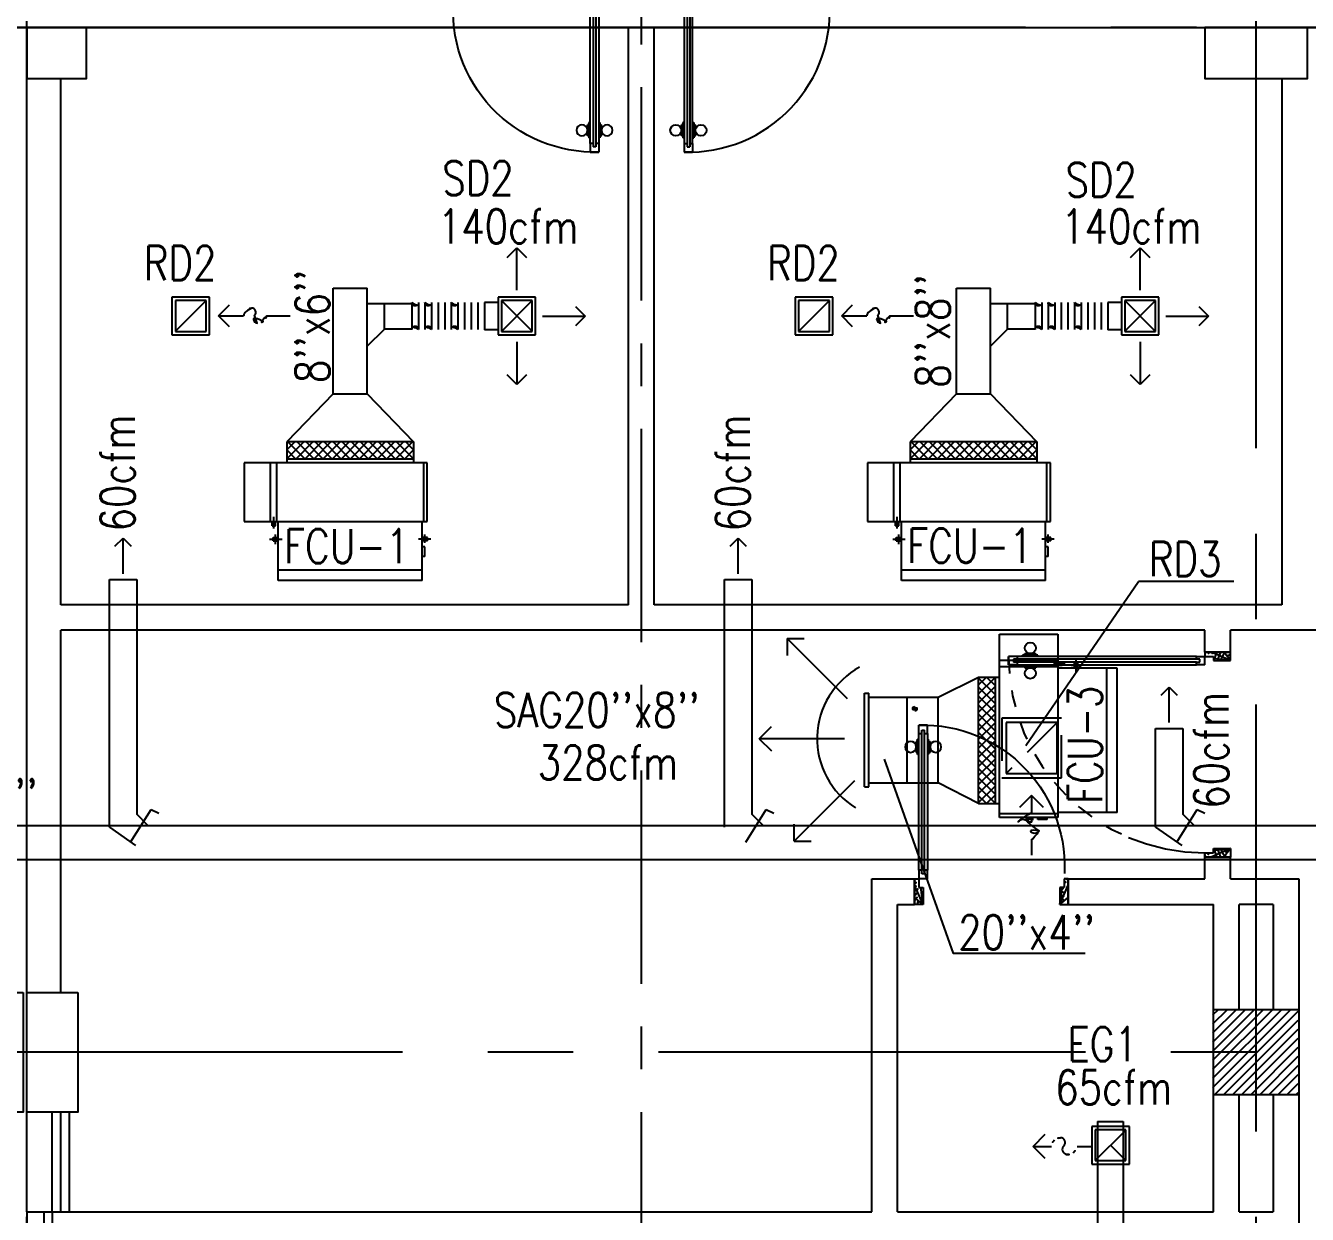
# Model space of a CAD drawing. Extents: x 417866231.7 to 417866328.5, y 43498046.7 to 43498124.2.
# Drawn here: x 417866264.87 to 417866272.38, y 43498074.24 to 43498081.2 of the extents above; entities that cross this region are included whole.
import ezdxf

# ---------------------------------------------------------------- set-up
doc = ezdxf.new("R2010")
doc.units = 0
doc.header["$MEASUREMENT"] = 0
for name, pattern in [('CENTER', [2, 1.25, -0.25, 0.25, -0.25]), ('CENTERX2', [4, 2.5, -0.5, 0.5, -0.5]), ('HIDDEN', [0.375, 0.25, -0.125])]:
    doc.linetypes.add(name, pattern=pattern)
doc.layers.get('0').update_dxf_attribs({"linetype": 'CONTINUOUS'})
for name, color, linetype in [('AXES', 11, 'CENTERX2'), ('AXES1', 11, 'CENTER'), ('COL', 7, 'CONTINUOUS'), ('DOOR', 9, 'CONTINUOUS'), ('DUCT', 6, 'CONTINUOUS'), ('EJ', 9, 'CONTINUOUS'), ('EXDUCT', 10, 'CONTINUOUS'), ('FCU', 6, 'CONTINUOUS'), ('HAT', 11, 'CONTINUOUS'), ('INSUL', 9, 'CONTINUOUS'), ('M-AC-FLEX', 7, 'CONTINUOUS'), ('M-EGU.', 2, 'CONTINUOUS'), ('M-TEXT', 2, 'CONTINUOUS'), ('PSUPPLY', 3, 'HIDDEN'), ('ROOF', 11, 'CONTINUOUS'), ('SCD', 2, 'CONTINUOUS'), ('WALL', 9, 'CONTINUOUS'), ('WIN', 9, 'CONTINUOUS')]:
    doc.layers.add(name, color=color, linetype=linetype)
doc.styles.add('ROMANS', font='ROMANS.shx', dxfattribs={"width": 0.6})

# ---------------------------------------------------------------- blocks, each defined once
blk = doc.blocks.new('DOOR90')
at = {"layer": 'DOOR', "color": 7, "linetype": 'ByBlock'}
for p, q in [((-150, 0), (0, 0)), ((-150, 0), (-150, -25)), ((0, -50), (-113.7, 0)), ((0, -50), (-40.1, 0)), ((0, -50), (0, 0)), ((-1000, -25), (-1050, -25)), ((-1050, -75), (-1050, -25)), ((-1050, -25), (-1050, -75)), ((-1000, -75), (-1050, -75)), ((-1000, -42), (-1020, -42)), ((-1020, -42), (-1020, -58)), ((-1000, -58), (-1020, -58)), ((-1000, -25), (-1000, -42)), ((-1000, -58), (-1000, -75)), ((-877.6, -17.8), (-967.6, -17.8)), ((-967.6, -25), (-967.6, -17.8)), ((-967.6, -75), (-967.6, -82.2)), ((-955, -8.8), (-890.2, -8.8)), ((-955, -17.8), (-955, -8.8)), ((-955, -17.8), (-890.2, -17.8)), ((-890.2, -17.8), (-890.2, -8.8)), ((-877.6, -25), (-877.6, -17.8)), ((-877.6, -75), (-877.6, -82.2)), ((-200, -25), (-150, -25)), ((-200, -42), (-200, -25)), ((-180, -42), (-200, -42)), ((-200, -58), (-180, -58)), ((-200, -75), (-200, -58)), ((-150, -75), (-200, -75)), ((-180, -58), (-180, -42)), ((-150, -25), (-100, -25)), ((-150, -75), (-150, -25)), ((-100, -25), (-100, -50)), ((0, -50), (-100, -36.6)), ((-100, -50), (0, -50)), ((-877.6, -82.2), (-967.6, -82.2)), ((-955, -82.2), (-890.2, -82.2)), ((-955, -82.2), (-955, -91.2)), ((-955, -91.2), (-890.2, -91.2)), ((-890.2, -82.2), (-890.2, -91.2)), ((-150, -875), (-100, -875)), ((-150, -900), (-150, -875)), ((-150, -900), (0, -900)), ((0, -900), (-150, -900)), ((0, -850), (-113.7, -900)), ((-100, -875), (-100, -850)), ((0, -850), (-100, -863.4)), ((-100, -850), (0, -850)), ((0, -850), (-40.1, -900)), ((0, -850), (0, -900))]:
    blk.add_line(p, q, dxfattribs=at)
at = {"layer": 'DOOR', "linetype": 'ByBlock'}
for p, q in [((-200, -25), (-1000, -25)), ((-200, -42), (-1000, -42)), ((-200, -58), (-1000, -58)), ((-1000, -75), (-200, -75))]:
    blk.add_line(p, q, dxfattribs=at)
at = {"layer": 'DOOR', "color": 7, "linetype": 'ByBlock'}
for centre in [(-922.6, 23.5), (-922.6, -123.5)]:
    blk.add_circle(centre, 32.4, dxfattribs=at)
for centre, radius, start, end in [((0, -50), 154.4, 161.10529, 166.28577), ((0, -50), 94.4, 148.01819, 180), ((0, -50), 134.4, 158.15985, 169.28002), ((0, -50), 114.4, 154.08384, 167.37743), ((0, -50), 74.4, 137.77643, 180), ((0, -50), 54.4, 113.20738, 180), ((0, -50), 34.4, 90, 180), ((0, -50), 14.4, 90, 180), ((0, -850), 154.4, 193.71423, 198.89471), ((0, -850), 134.4, 190.71998, 201.84015), ((0, -850), 94.4, 180, 211.98181), ((0, -850), 74.4, 180, 222.22357), ((0, -850), 54.4, 180, 246.79262), ((0, -850), 34.4, 180, 270), ((0, -850), 14.4, 180, 270)]:
    blk.add_arc(centre, radius, start, end, dxfattribs=at)
at = {"layer": 'DOOR', "linetype": 'HIDDEN', "ltscale": 0.5}
blk.add_arc((-222.2, -50), 828.2, 178.27012, 275.00304, dxfattribs=at)
blk = doc.blocks.new('DOOR100')
at = {"layer": 'DOOR', "color": 7, "linetype": 'ByBlock'}
for p, q in [((-75, 1250), (-75, 1300)), ((-75, 1300), (-25, 1300)), ((-25, 1300), (-75, 1300)), ((-25, 1250), (-25, 1300)), ((-91.2, 1205), (-91.2, 1140.2)), ((-82.2, 1205), (-91.2, 1205)), ((-82.2, 1127.6), (-82.2, 1217.6)), ((-75, 1217.6), (-82.2, 1217.6)), ((-82.2, 1205), (-82.2, 1140.2)), ((-58, 1250), (-75, 1250)), ((-58, 1250), (-58, 1270)), ((-42, 1270), (-58, 1270)), ((-42, 1250), (-42, 1270)), ((-25, 1250), (-42, 1250)), ((-25, 1217.6), (-17.8, 1217.6)), ((-17.8, 1127.6), (-17.8, 1217.6)), ((-17.8, 1205), (-17.8, 1140.2)), ((-17.8, 1205), (-8.8, 1205)), ((-8.8, 1205), (-8.8, 1140.2)), ((-82.2, 1140.2), (-91.2, 1140.2)), ((-75, 1127.6), (-82.2, 1127.6)), ((-25, 1127.6), (-17.8, 1127.6)), ((-17.8, 1140.2), (-8.8, 1140.2)), ((-75, 200), (-58, 200)), ((-75, 150), (-75, 200)), ((-58, 200), (-58, 180)), ((-58, 180), (-42, 180)), ((-42, 200), (-25, 200)), ((-42, 180), (-42, 200)), ((-25, 200), (-25, 150)), ((-1200, 0), (-1200, 150)), ((-1200, 150), (-1175, 150)), ((-1200, 150), (-1200, 0)), ((-1150, 0), (-1200, 113.7)), ((-1175, 150), (-1175, 100)), ((-1175, 100), (-1150, 100)), ((-1150, 0), (-1163.4, 100)), ((-1150, 100), (-1150, 0)), ((-75, 150), (-25, 150)), ((-50, 0), (0, 113.7)), ((-50, 100), (-50, 0)), ((-50, 0), (-36.6, 100)), ((-25, 100), (-50, 100)), ((0, 150), (-25, 150)), ((-25, 150), (-25, 100)), ((0, 0), (0, 150)), ((0, 150), (0, 0)), ((-1150, 0), (-1200, 40.1)), ((-1150, 0), (-1200, 0)), ((-50, 0), (0, 40.1)), ((-50, 0), (0, 0))]:
    blk.add_line(p, q, dxfattribs=at)
at = {"layer": 'DOOR', "linetype": 'ByBlock'}
for p, q in [((-75, 1250), (-75, 200)), ((-58, 200), (-58, 1250)), ((-42, 200), (-42, 1250)), ((-25, 200), (-25, 1250))]:
    blk.add_line(p, q, dxfattribs=at)
at = {"layer": 'DOOR', "color": 7, "linetype": 'ByBlock'}
for centre in [(-123.5, 1172.6), (23.5, 1172.6)]:
    blk.add_circle(centre, 32.4, dxfattribs=at)
at = {"layer": 'DOOR', "linetype": 'HIDDEN', "ltscale": 0.5}
blk.add_arc((-25, 150), 1150, 90, 180, dxfattribs=at)
at = {"layer": 'DOOR', "color": 7, "linetype": 'ByBlock'}
for centre, radius, start, end in [((-1150, 0), 154.4, 103.71423, 108.89471), ((-1150, 0), 134.4, 100.71998, 111.84015), ((-1150, 0), 94.4, 90, 121.98181), ((-50, 0), 94.4, 58.01819, 90), ((-50, 0), 134.4, 68.15985, 79.28002), ((-50, 0), 114.4, 64.08384, 77.37743), ((-50, 0), 154.4, 71.10529, 76.28577), ((-1150, 0), 74.4, 90, 132.22357), ((-1150, 0), 54.4, 90, 156.79262), ((-1150, 0), 34.4, 90, 180), ((-1150, 0), 14.4, 90, 180), ((-50, 0), 74.4, 47.77643, 90), ((-50, 0), 54.4, 23.20738, 90), ((-50, 0), 34.4, 0, 90), ((-50, 0), 14.4, 0, 90)]:
    blk.add_arc(centre, radius, start, end, dxfattribs=at)
blk = doc.blocks.new('C11')
at = {"layer": 'HAT'}
h = blk.add_hatch(dxfattribs=at)
h.set_pattern_fill('ANSI31', color=256, scale=300, style=0)
h.set_pattern_definition([(45, (-248556.182, -75061.005), (-26.5165043, 26.5165043), [])])
h.paths.add_polyline_path([(300, 700), (0, 700), (0, 350), (300, 350)])
h.paths.add_polyline_path([(300, 350), (0, 350), (0, 0), (300, 0)])
at = {"layer": 'COL'}
blk.add_lwpolyline([(300, 700), (300, 0), (0, 0), (0, 700)], close=True, dxfattribs=at)
blk = doc.blocks.new('C11D')
at = {"layer": 'COL', "linetype": 'ByBlock'}
for p in [(-320, 0), (0, 0)]:
    blk.add_blockref('C11', p, dxfattribs=at)
blk = doc.blocks.new('C5')
at = {"layer": 'HAT', "linetype": 'ByBlock'}
h = blk.add_hatch(dxfattribs=at)
h.set_pattern_fill('ANSI31', color=256, scale=300, style=0)
h.set_pattern_definition([(45, (-223356.182, -51411.005), (-26.516504, 26.516504), [])])
h.paths.add_polyline_path([(300, 300), (0, 300), (0, 0), (300, 0)])
h.paths.add_polyline_path([(600, 300), (300, 300), (300, 0), (600, 0)])
at = {"layer": 'COL'}
blk.add_lwpolyline([(600, 300), (0, 300), (0, 0), (600, 0)], close=True, dxfattribs=at)
blk = doc.blocks.new('C7')
at = {"layer": 'HAT'}
h = blk.add_hatch(dxfattribs=at)
h.set_pattern_fill('ANSI31', color=256, scale=300, style=0)
h.set_pattern_definition([(45, (-248876.182, -51411.005), (-26.5165043, 26.5165043), [])])
h.paths.add_polyline_path([(350, 300), (250, 300), (0, 300), (0, 0), (350, 0)])
at = {"layer": 'COL'}
blk.add_lwpolyline([(0, 300), (0, 0), (350, 0), (350, 300)], close=True, dxfattribs=at)
blk = doc.blocks.new('COL50')
at = {"layer": 'COL'}
blk.add_lwpolyline([(-250, 250), (-250, -250), (250, -250), (250, 250)], close=True, dxfattribs=at)
blk = doc.blocks.new('*X71')
at = {"color": 0}
for p, q in [((227928.6, 139893.8), (228384.5, 140349.7)), ((227928.6, 139946.8), (228331.5, 140349.7)), ((227928.6, 139999.8), (228278.5, 140349.7)), ((227928.6, 140052.9), (228225.4, 140349.7)), ((227928.6, 140105.9), (228172.4, 140349.7)), ((227928.6, 140158.9), (228119.4, 140349.7)), ((227928.6, 140212), (228066.3, 140349.7)), ((227928.6, 140265), (228013.3, 140349.7)), ((227928.6, 140318), (227960.3, 140349.7)), ((227937.6, 139849.7), (228428.6, 140340.7)), ((227990.6, 139849.7), (228428.6, 140287.7)), ((228043.6, 139849.7), (228428.6, 140234.7)), ((228096.7, 139849.7), (228428.6, 140181.6)), ((228149.7, 139849.7), (228428.6, 140128.6)), ((228202.7, 139849.7), (228428.6, 140075.6)), ((228255.8, 139849.7), (228428.6, 140022.5)), ((228308.8, 139849.7), (228428.6, 139969.5)), ((228361.8, 139849.7), (228428.6, 139916.5)), ((228414.9, 139849.7), (228428.6, 139863.4))]:
    blk.add_line(p, q, dxfattribs=at)
blk = doc.blocks.new('*X113')
at = {"color": 0}
for p, q in [((16890.5, -2466.6), (16943.5, -2413.6)), ((16890.5, -2519.6), (16990.5, -2419.6)), ((16990.5, -2565.5), (16890.5, -2465.5)), ((16890.5, -2572.6), (16990.5, -2472.6)), ((16990.5, -2512.5), (16891.6, -2413.6)), ((16990.5, -2459.4), (16944.6, -2413.6)), ((16990.5, -2618.5), (16890.5, -2518.5)), ((16890.5, -2625.7), (16990.5, -2525.7)), ((16990.5, -2671.6), (16890.5, -2571.6)), ((16890.5, -2678.7), (16990.5, -2578.7)), ((16990.5, -2724.6), (16890.5, -2624.6)), ((16890.5, -2731.7), (16990.5, -2631.7)), ((16990.5, -2777.6), (16890.5, -2677.6)), ((16890.5, -2784.8), (16990.5, -2684.8)), ((16990.5, -2830.7), (16890.5, -2730.7)), ((16890.5, -2837.8), (16990.5, -2737.8)), ((16990.5, -2883.7), (16890.5, -2783.7)), ((16890.5, -2890.8), (16990.5, -2790.8)), ((16990.5, -2936.7), (16890.5, -2836.7)), ((16890.5, -2943.9), (16990.5, -2843.9)), ((16990.5, -2989.8), (16890.5, -2889.8)), ((16890.5, -2996.9), (16990.5, -2896.9)), ((16990.5, -3042.8), (16890.5, -2942.8)), ((16890.5, -3049.9), (16990.5, -2949.9)), ((16990.5, -3095.8), (16890.5, -2995.8)), ((16890.5, -3103), (16990.5, -3003)), ((16990.5, -3148.9), (16890.5, -3048.9)), ((16891.5, -3154.9), (16990.5, -3056)), ((16943.5, -3154.9), (16890.5, -3101.9)), ((16944.6, -3154.9), (16990.5, -3109))]:
    blk.add_line(p, q, dxfattribs=at)
blk = doc.blocks.new('*X29')
at = {"color": 0}
for p, q in [((16890.5, -2466.6), (16943.5, -2413.6)), ((16890.5, -2519.6), (16990.5, -2419.6)), ((16990.5, -2565.5), (16890.5, -2465.5)), ((16890.5, -2572.6), (16990.5, -2472.6)), ((16990.5, -2512.5), (16891.6, -2413.6)), ((16990.5, -2459.4), (16944.6, -2413.6)), ((16990.5, -2618.5), (16890.5, -2518.5)), ((16890.5, -2625.7), (16990.5, -2525.7)), ((16990.5, -2671.6), (16890.5, -2571.6)), ((16890.5, -2678.7), (16990.5, -2578.7)), ((16990.5, -2724.6), (16890.5, -2624.6)), ((16890.5, -2731.7), (16990.5, -2631.7)), ((16990.5, -2777.6), (16890.5, -2677.6)), ((16890.5, -2784.8), (16990.5, -2684.8)), ((16990.5, -2830.7), (16890.5, -2730.7)), ((16890.5, -2837.8), (16990.5, -2737.8)), ((16990.5, -2883.7), (16890.5, -2783.7)), ((16890.5, -2890.8), (16990.5, -2790.8)), ((16990.5, -2936.7), (16890.5, -2836.7)), ((16890.5, -2943.9), (16990.5, -2843.9)), ((16990.5, -2989.8), (16890.5, -2889.8)), ((16890.5, -2996.9), (16990.5, -2896.9)), ((16990.5, -3042.8), (16890.5, -2942.8)), ((16890.5, -3049.9), (16990.5, -2949.9)), ((16990.5, -3095.8), (16890.5, -2995.8)), ((16890.5, -3103), (16990.5, -3003)), ((16990.5, -3148.9), (16890.5, -3048.9)), ((16891.5, -3154.9), (16990.5, -3056)), ((16943.5, -3154.9), (16890.5, -3101.9)), ((16944.6, -3154.9), (16990.5, -3109))]:
    blk.add_line(p, q, dxfattribs=at)
blk = doc.blocks.new('WHE06')
at = {"color": 3}
for p, q in [((689, 621.5), (346.1, 621.5)), ((346.1, 621.5), (346.1, 469.1)), ((689, 469.1), (689, 621.5)), ((232.1, 452.2), (232.1, 422.2)), ((232.1, 452.2), (252.1, 452.2)), ((242.1, 472.2), (242.1, 399.5)), ((252.1, 452.2), (252.1, 422.2)), ((321.1, 457.6), (321.1, 437.6)), ((321.1, 457.6), (346.1, 457.6)), ((60.3, -422.2), (60.3, 422.2)), ((212.3, 437.2), (269.1, 437.2)), ((305, 447.6), (373.3, 447.6)), ((321.1, 437.6), (346.1, 437.6)), ((346.1, 430.4), (689, 430.4)), ((811.2, 370.7), (689, 370.7)), ((711.2, -370.7), (711.2, 370.7)), ((811.2, -370.7), (811.2, 370.7)), ((811.2, -370.7), (689, -370.7)), ((141.6, -437.2), (141.6, -422.2)), ((141.6, -437.2), (196.6, -437.2)), ((196.6, -437.2), (196.6, -422.2)), ((221.4, -437.2), (269.1, -437.2)), ((232.1, -452.2), (232.1, -422.2)), ((242.1, -472.2), (242.1, -399.5)), ((252.1, -452.2), (252.1, -422.2)), ((346.1, -430.4), (689, -430.4)), ((232.1, -452.2), (252.1, -452.2))]:
    blk.add_line(p, q, dxfattribs=at)
at = {"color": 6}
for p, q in [((346.1, 469.1), (346.1, -450.8)), ((689, 469.1), (346.1, 469.1)), ((689, -450.8), (689, 469.1)), ((0, -422.2), (0, 422.2)), ((0, 422.2), (346.1, 422.2)), ((0, -422.2), (346.1, -422.2)), ((346.1, -450.8), (689, -450.8))]:
    blk.add_line(p, q, dxfattribs=at)
at = {"color": 11}
blk.add_blockref('*X29', (-16179.3, 2784.3), dxfattribs=at)

msp = doc.modelspace()

# ---------------------------------------------------------------- linework, layer by layer
at = {"layer": 'AXES'}
for p, q in [((417866272.0786, 43498046.7245), (417866272.0786, 43498123.5372)), ((417866264.8786, 43498046.7245), (417866264.8786, 43498123.1872)), ((417866306.7286, 43498081.1888), (417866239.0386, 43498081.1888)), ((417866307.0786, 43498075.1888), (417866239.0386, 43498075.1888))]:
    msp.add_line(p, q, dxfattribs=at)
at = {"layer": 'AXES1'}
msp.add_line((417866268.4786, 43498053.5888), (417866268.4786, 43498112.4088), dxfattribs=at)
at = {"layer": 'DUCT'}
for p, q in [((417866266.6734, 43498079.043), (417866266.6734, 43498079.661)), ((417866266.6734, 43498079.661), (417866266.8734, 43498079.661)), ((417866266.8734, 43498079.043), (417866266.8734, 43498079.661)), ((417866270.3234, 43498079.661), (417866270.5234, 43498079.661)), ((417866270.3234, 43498079.043), (417866270.3234, 43498079.661)), ((417866270.5234, 43498079.043), (417866270.5234, 43498079.661)), ((417866266.8734, 43498079.5721), (417866267.1337, 43498079.5721)), ((417866266.9734, 43498079.4221), (417866266.9734, 43498079.5721)), ((417866270.5234, 43498079.5721), (417866270.7837, 43498079.5721)), ((417866270.6234, 43498079.4221), (417866270.6234, 43498079.5721)), ((417866266.8734, 43498079.3221), (417866266.9734, 43498079.4221)), ((417866267.1337, 43498079.4221), (417866266.9734, 43498079.4221)), ((417866270.5234, 43498079.3221), (417866270.6234, 43498079.4221)), ((417866270.7837, 43498079.4221), (417866270.6234, 43498079.4221)), ((417866266.6734, 43498079.043), (417866266.4027, 43498078.7615)), ((417866266.6734, 43498079.043), (417866266.8734, 43498079.043)), ((417866266.8734, 43498079.043), (417866267.1441, 43498078.7615)), ((417866270.3234, 43498079.043), (417866270.0527, 43498078.7615)), ((417866270.3234, 43498079.043), (417866270.5234, 43498079.043)), ((417866270.5234, 43498079.043), (417866270.7941, 43498078.7615)), ((417866265.3628, 43498076.5062), (417866265.3628, 43498077.9554)), ((417866265.3628, 43498077.9554), (417866265.5228, 43498077.9554)), ((417866265.5228, 43498077.9554), (417866265.5228, 43498076.582)), ((417866268.9647, 43498076.5062), (417866268.9647, 43498077.9554)), ((417866268.9647, 43498077.9554), (417866269.1247, 43498077.9554)), ((417866269.1247, 43498077.9554), (417866269.1247, 43498076.582)), ((417866271.4887, 43498077.0848), (417866271.6487, 43498077.0848)), ((417866271.4887, 43498076.5062), (417866271.4887, 43498077.0848)), ((417866271.6487, 43498077.0848), (417866271.6487, 43498076.582)), ((417866265.4874, 43498076.419), (417866265.6076, 43498076.6104)), ((417866265.5889, 43498076.5159), (417866265.5228, 43498076.582)), ((417866265.6076, 43498076.6104), (417866265.6527, 43498076.5874)), ((417866265.6076, 43498076.6104), (417866265.6076, 43498076.6104)), ((417866269.0893, 43498076.419), (417866269.2094, 43498076.6104)), ((417866269.1908, 43498076.5159), (417866269.1247, 43498076.582)), ((417866269.2094, 43498076.6104), (417866269.2094, 43498076.6104)), ((417866269.2094, 43498076.6104), (417866269.2546, 43498076.5874)), ((417866271.6133, 43498076.419), (417866271.7335, 43498076.6104)), ((417866271.7148, 43498076.5159), (417866271.6487, 43498076.582)), ((417866271.7335, 43498076.6104), (417866271.7335, 43498076.6104)), ((417866271.7335, 43498076.6104), (417866271.7786, 43498076.5874)), ((417866265.3628, 43498076.5062), (417866265.5168, 43498076.3984)), ((417866271.4887, 43498076.5062), (417866271.6428, 43498076.3984))]:
    msp.add_line(p, q, dxfattribs=at)
at = {"layer": 'DUCT', "linetype": 'Continuous'}
for p, q in [((417866270.2174, 43498077.2667), (417866270.4531, 43498077.3854)), ((417866270.0349, 43498077.2667), (417866270.2174, 43498077.2667)), ((417866270.2174, 43498076.7667), (417866270.2174, 43498077.2667)), ((417866270.0349, 43498076.7667), (417866270.2174, 43498076.7667)), ((417866270.4531, 43498076.6441), (417866270.2174, 43498076.7667))]:
    msp.add_line(p, q, dxfattribs=at)
at = {"layer": 'DUCT', "linetype": 'ByBlock'}
for p, q in [((417866263.6211, 43498076.5162), (417866272.9205, 43498076.5162)), ((417866263.6211, 43498076.3162), (417866272.9205, 43498076.3162))]:
    msp.add_line(p, q, dxfattribs=at)
at = {"layer": 'EJ'}
msp.add_line((417866268.4036, 43498081.1888), (417866265.1286, 43498081.1888), dxfattribs=at)
at = {"layer": 'EXDUCT', "linetype": 'ByBlock'}
for p, q in [((417866271.1504, 43498074.7831), (417866271.3004, 43498074.7831)), ((417866271.1504, 43498074.7831), (417866271.1504, 43498068.333)), ((417866271.3004, 43498074.7831), (417866271.3004, 43498068.333))]:
    msp.add_line(p, q, dxfattribs=at)
at = {"layer": 'FCU', "color": 3}
for p, q in [((417866270.5753, 43498077.4838), (417866270.5753, 43498077.6362)), ((417866270.5753, 43498077.6362), (417866270.9182, 43498077.6362)), ((417866270.9182, 43498077.6362), (417866270.9182, 43498077.4838)), ((417866270.9593, 43498077.4624), (417866270.891, 43498077.4624)), ((417866270.9432, 43498077.4724), (417866270.9182, 43498077.4724)), ((417866270.9432, 43498077.4724), (417866270.9432, 43498077.4524)), ((417866271.0322, 43498077.467), (417866271.0122, 43498077.467)), ((417866271.0122, 43498077.467), (417866271.0122, 43498077.437)), ((417866271.0222, 43498077.4869), (417866271.0222, 43498077.4142)), ((417866271.0322, 43498077.467), (417866271.0322, 43498077.437)), ((417866270.4531, 43498077.3854), (417866270.5753, 43498077.3854)), ((417866270.4531, 43498076.6441), (417866270.4531, 43498077.3854)), ((417866270.5531, 43498076.6441), (417866270.5531, 43498077.3854)), ((417866270.9182, 43498077.4451), (417866270.5753, 43498077.4451)), ((417866270.9432, 43498077.4524), (417866270.9182, 43498077.4524)), ((417866271.052, 43498077.452), (417866270.9952, 43498077.452)), ((417866271.2039, 43498076.5925), (417866271.2039, 43498077.437)), ((417866270.4531, 43498076.6441), (417866270.5753, 43498076.6441)), ((417866270.9182, 43498076.5843), (417866270.5753, 43498076.5843)), ((417866270.7443, 43498076.5359), (417866270.7443, 43498076.5659)), ((417866270.7643, 43498076.5359), (417866270.7643, 43498076.5659)), ((417866270.7998, 43498076.5509), (417866270.7998, 43498076.5659)), ((417866270.8547, 43498076.5509), (417866270.8547, 43498076.5659)), ((417866270.775, 43498076.5509), (417866270.7273, 43498076.5509)), ((417866270.7643, 43498076.5359), (417866270.7443, 43498076.5359)), ((417866270.8547, 43498076.5509), (417866270.7998, 43498076.5509))]:
    msp.add_line(p, q, dxfattribs=at)
at = {"layer": 'FCU', "color": 6}
for p, q in [((417866270.5753, 43498076.5639), (417866270.5753, 43498077.4838)), ((417866270.5753, 43498077.4838), (417866270.9182, 43498077.4838)), ((417866270.9182, 43498077.4838), (417866270.9182, 43498076.5639)), ((417866271.2643, 43498077.437), (417866270.9182, 43498077.437)), ((417866271.2643, 43498076.5925), (417866271.2643, 43498077.437)), ((417866270.9182, 43498076.5639), (417866270.5753, 43498076.5639)), ((417866271.2643, 43498076.5925), (417866270.9182, 43498076.5925))]:
    msp.add_line(p, q, dxfattribs=at)
at = {"layer": 'INSUL'}
for p, q in [((417866264.9786, 43498074.2538), (417866264.9786, 43498072.1388)), ((417866265.0286, 43498074.2538), (417866265.0286, 43498072.1388))]:
    msp.add_line(p, q, dxfattribs=at)
at = {"layer": 'M-AC-FLEX', "color": 11}
for p, q in [((417866267.1337, 43498079.5775), (417866267.1337, 43498079.42)), ((417866267.1337, 43498079.5721), (417866267.1337, 43498079.4221)), ((417866267.1727, 43498079.5775), (417866267.1727, 43498079.42)), ((417866267.1727, 43498079.5775), (417866267.1727, 43498079.42)), ((417866267.2103, 43498079.5775), (417866267.2103, 43498079.42)), ((417866267.2103, 43498079.5775), (417866267.2103, 43498079.42)), ((417866267.2493, 43498079.5775), (417866267.2493, 43498079.42)), ((417866267.2493, 43498079.5775), (417866267.2493, 43498079.42)), ((417866267.2877, 43498079.5775), (417866267.2877, 43498079.42)), ((417866267.2877, 43498079.5775), (417866267.2877, 43498079.42)), ((417866267.3267, 43498079.5775), (417866267.3267, 43498079.42)), ((417866267.3267, 43498079.5775), (417866267.3267, 43498079.42)), ((417866267.365, 43498079.5775), (417866267.365, 43498079.42)), ((417866267.365, 43498079.5775), (417866267.365, 43498079.42)), ((417866267.404, 43498079.5775), (417866267.404, 43498079.42)), ((417866267.404, 43498079.5775), (417866267.404, 43498079.42)), ((417866267.4423, 43498079.5775), (417866267.4423, 43498079.42)), ((417866267.4813, 43498079.5775), (417866267.4813, 43498079.42)), ((417866267.5203, 43498079.5775), (417866267.5203, 43498079.42)), ((417866267.5593, 43498079.5775), (417866267.5593, 43498079.42)), ((417866270.7837, 43498079.5775), (417866270.7837, 43498079.42)), ((417866270.7837, 43498079.5721), (417866270.7837, 43498079.4221)), ((417866270.8227, 43498079.5775), (417866270.8227, 43498079.42)), ((417866270.8227, 43498079.5775), (417866270.8227, 43498079.42)), ((417866270.8603, 43498079.5775), (417866270.8603, 43498079.42)), ((417866270.8603, 43498079.5775), (417866270.8603, 43498079.42)), ((417866270.8993, 43498079.5775), (417866270.8993, 43498079.42)), ((417866270.8993, 43498079.5775), (417866270.8993, 43498079.42)), ((417866270.9377, 43498079.5775), (417866270.9377, 43498079.42)), ((417866270.9377, 43498079.5775), (417866270.9377, 43498079.42)), ((417866270.9767, 43498079.5775), (417866270.9767, 43498079.42)), ((417866270.9767, 43498079.5775), (417866270.9767, 43498079.42)), ((417866271.015, 43498079.5775), (417866271.015, 43498079.42)), ((417866271.015, 43498079.5775), (417866271.015, 43498079.42)), ((417866271.054, 43498079.5775), (417866271.054, 43498079.42)), ((417866271.054, 43498079.5775), (417866271.054, 43498079.42)), ((417866271.0923, 43498079.5775), (417866271.0923, 43498079.42)), ((417866271.1313, 43498079.5775), (417866271.1313, 43498079.42)), ((417866271.1703, 43498079.5775), (417866271.1703, 43498079.42))]:
    msp.add_line(p, q, dxfattribs=at)
at = {"layer": 'M-AC-FLEX'}
for points in [[(417866267.172, 43498079.5775, -1.017916), (417866267.2103, 43498079.5775)], [(417866267.211, 43498079.5775, 1.017916), (417866267.1727, 43498079.5775)], [(417866267.3267, 43498079.5775, -1), (417866267.2877, 43498079.5775, 1.018005), (417866267.2493, 43498079.5775)], [(417866267.2877, 43498079.5775, 1), (417866267.3267, 43498079.5775, -1.018005), (417866267.365, 43498079.5775)], [(417866267.5593, 43498079.5775, -1), (417866267.5203, 43498079.5775, 1), (417866267.4813, 43498079.5775, -1), (417866267.4423, 43498079.5775, 1.018005), (417866267.404, 43498079.5775)], [(417866267.5203, 43498079.5775, 1), (417866267.5593, 43498079.5775, -0.016067), (417866267.5593, 43498079.5788, -0.016067)], [(417866270.822, 43498079.5775, -1.017916), (417866270.8603, 43498079.5775)], [(417866270.861, 43498079.5775, 1.017916), (417866270.8227, 43498079.5775)], [(417866270.9767, 43498079.5775, -1), (417866270.9377, 43498079.5775, 1.018005), (417866270.8993, 43498079.5775)], [(417866270.9377, 43498079.5775, 1), (417866270.9767, 43498079.5775, -1.018005), (417866271.015, 43498079.5775)], [(417866271.2093, 43498079.5775, -1), (417866271.1703, 43498079.5775, 1), (417866271.1313, 43498079.5775, -1), (417866271.0923, 43498079.5775, 1.018005), (417866271.054, 43498079.5775)], [(417866271.1703, 43498079.5775, 1), (417866271.2093, 43498079.5775, -0.016067), (417866271.2093, 43498079.5788, -0.016067)], [(417866267.172, 43498079.4194, 1.000002), (417866267.2103, 43498079.42)], [(417866267.211, 43498079.4194, -1.000002), (417866267.1727, 43498079.42)], [(417866267.3267, 43498079.42, 1), (417866267.2877, 43498079.42, -1.018005), (417866267.2493, 43498079.42)], [(417866267.2877, 43498079.42, -1), (417866267.3267, 43498079.42, 1.018005), (417866267.365, 43498079.42)], [(417866267.5593, 43498079.42, 1), (417866267.5203, 43498079.42, -1), (417866267.4813, 43498079.42, 1), (417866267.4423, 43498079.42, -1.018005), (417866267.404, 43498079.42)], [(417866270.822, 43498079.4194, 1.000002), (417866270.8603, 43498079.42)], [(417866270.861, 43498079.4194, -1.000002), (417866270.8227, 43498079.42)], [(417866270.9767, 43498079.42, 1), (417866270.9377, 43498079.42, -1.018005), (417866270.8993, 43498079.42)], [(417866270.9377, 43498079.42, -1), (417866270.9767, 43498079.42, 1.018005), (417866271.015, 43498079.42)], [(417866271.2093, 43498079.42, 1), (417866271.1703, 43498079.42, -1), (417866271.1313, 43498079.42, 1), (417866271.0923, 43498079.42, -1.018005), (417866271.054, 43498079.42)]]:
    msp.add_lwpolyline(points, format="xyb", dxfattribs=at)
for centre, start, end in [((417866267.1532, 43498079.5775), 180, 331.56864), ((417866267.1532, 43498079.5775), 208.43136, 0), ((417866267.2298, 43498079.5775), 180, 331.56864), ((417866267.2298, 43498079.5775), 208.43136, 0), ((417866267.3845, 43498079.5775), 180, 331.56864), ((417866267.3845, 43498079.5775), 208.43136, 0), ((417866270.8032, 43498079.5775), 180, 331.56864), ((417866270.8032, 43498079.5775), 208.43136, 0), ((417866270.8798, 43498079.5775), 180, 331.56864), ((417866270.8798, 43498079.5775), 208.43136, 0), ((417866271.0345, 43498079.5775), 180, 331.56864), ((417866271.0345, 43498079.5775), 208.43136, 0), ((417866267.1532, 43498079.42), 28.43137, 180.01777), ((417866267.1532, 43498079.42), 28.43137, 180.01777), ((417866267.1532, 43498079.42), 359.98223, 151.56863), ((417866267.1532, 43498079.42), 359.98223, 151.56863), ((417866267.2298, 43498079.42), 28.43137, 180.01777), ((417866267.2298, 43498079.42), 28.43137, 180.01777), ((417866267.2298, 43498079.42), 359.98223, 151.56863), ((417866267.2298, 43498079.42), 359.98223, 151.56863), ((417866267.3845, 43498079.42), 28.43137, 180.01777), ((417866267.3845, 43498079.42), 28.43137, 180.01777), ((417866267.3845, 43498079.42), 359.98223, 151.56863), ((417866267.3845, 43498079.42), 359.98223, 151.56863), ((417866270.8032, 43498079.42), 28.43137, 180.01777), ((417866270.8032, 43498079.42), 28.43137, 180.01777), ((417866270.8032, 43498079.42), 359.98223, 151.56863), ((417866270.8032, 43498079.42), 359.98223, 151.56863), ((417866270.8798, 43498079.42), 28.43137, 180.01777), ((417866270.8798, 43498079.42), 28.43137, 180.01777), ((417866270.8798, 43498079.42), 359.98223, 151.56863), ((417866270.8798, 43498079.42), 359.98223, 151.56863), ((417866271.0345, 43498079.42), 28.43137, 180.01777), ((417866271.0345, 43498079.42), 28.43137, 180.01777), ((417866271.0345, 43498079.42), 359.98223, 151.56863), ((417866271.0345, 43498079.42), 359.98223, 151.56863)]:
    msp.add_arc(centre, 0.0195, start, end, dxfattribs=at)
at = {"layer": 'M-EGU.'}
for p, q in [((417866267.6927, 43498079.8422), (417866267.7493, 43498079.8988)), ((417866267.7493, 43498079.6498), (417866267.7493, 43498079.8988)), ((417866267.7493, 43498079.8988), (417866267.8059, 43498079.8422)), ((417866271.3427, 43498079.8422), (417866271.3993, 43498079.8988)), ((417866271.3993, 43498079.6498), (417866271.3993, 43498079.8988)), ((417866271.3993, 43498079.8988), (417866271.4559, 43498079.8422)), ((417866265.7493, 43498079.5888), (417866265.7493, 43498079.4088)), ((417866265.9293, 43498079.5888), (417866265.7493, 43498079.5888)), ((417866265.9293, 43498079.4088), (417866265.9293, 43498079.5888)), ((417866266.0017, 43498079.4998), (417866266.0654, 43498079.5635)), ((417866267.6393, 43498079.5788), (417866267.5593, 43498079.5788)), ((417866267.5593, 43498079.5788), (417866267.5593, 43498079.4188)), ((417866267.8593, 43498079.6088), (417866267.6393, 43498079.6088)), ((417866267.6393, 43498079.6088), (417866267.6393, 43498079.3888)), ((417866267.8593, 43498079.3888), (417866267.8593, 43498079.6088)), ((417866269.3993, 43498079.5888), (417866269.3993, 43498079.4088)), ((417866269.5793, 43498079.5888), (417866269.3993, 43498079.5888)), ((417866269.5793, 43498079.4088), (417866269.5793, 43498079.5888)), ((417866269.6517, 43498079.4998), (417866269.7154, 43498079.5635)), ((417866271.2093, 43498079.5788), (417866271.2093, 43498079.4188)), ((417866271.2893, 43498079.5788), (417866271.2093, 43498079.5788)), ((417866271.5093, 43498079.6088), (417866271.2893, 43498079.6088)), ((417866271.2893, 43498079.6088), (417866271.2893, 43498079.3888)), ((417866271.5093, 43498079.3888), (417866271.5093, 43498079.6088)), ((417866266.0654, 43498079.4362), (417866266.0017, 43498079.4998)), ((417866266.0017, 43498079.4998), (417866266.1487, 43498079.4998)), ((417866266.284, 43498079.4998), (417866266.4222, 43498079.4998)), ((417866267.9003, 43498079.4988), (417866268.1493, 43498079.4988)), ((417866268.0927, 43498079.5554), (417866268.1493, 43498079.4988)), ((417866268.1493, 43498079.4988), (417866268.0927, 43498079.4422)), ((417866269.7154, 43498079.4362), (417866269.6517, 43498079.4998)), ((417866269.6517, 43498079.4998), (417866269.7987, 43498079.4998)), ((417866269.934, 43498079.4998), (417866270.0722, 43498079.4998)), ((417866271.5503, 43498079.4988), (417866271.7993, 43498079.4988)), ((417866271.7427, 43498079.5554), (417866271.7993, 43498079.4988)), ((417866271.7993, 43498079.4988), (417866271.7427, 43498079.4422)), ((417866265.7493, 43498079.4088), (417866265.9293, 43498079.4088)), ((417866267.6393, 43498079.4188), (417866267.5593, 43498079.4188)), ((417866269.3993, 43498079.4088), (417866269.5793, 43498079.4088)), ((417866271.2893, 43498079.4188), (417866271.2093, 43498079.4188)), ((417866267.6393, 43498079.3888), (417866267.8593, 43498079.3888)), ((417866267.7493, 43498079.3477), (417866267.7493, 43498079.0988)), ((417866271.2893, 43498079.3888), (417866271.5093, 43498079.3888)), ((417866271.3993, 43498079.3477), (417866271.3993, 43498079.0988)), ((417866267.7493, 43498079.0988), (417866267.6927, 43498079.1554)), ((417866267.8059, 43498079.1554), (417866267.7493, 43498079.0988)), ((417866271.3993, 43498079.0988), (417866271.3427, 43498079.1554)), ((417866271.4559, 43498079.1554), (417866271.3993, 43498079.0988)), ((417866265.3956, 43498078.1505), (417866265.4427, 43498078.1976)), ((417866265.4427, 43498077.9902), (417866265.4427, 43498078.1976)), ((417866265.4427, 43498078.1976), (417866265.4899, 43498078.1505)), ((417866268.9975, 43498078.1505), (417866269.0446, 43498078.1976)), ((417866269.0446, 43498077.9902), (417866269.0446, 43498078.1976)), ((417866269.0446, 43498078.1976), (417866269.0918, 43498078.1505)), ((417866269.6861, 43498077.2576), (417866269.3325, 43498077.6112)), ((417866269.3325, 43498077.6112), (417866269.3325, 43498077.5112)), ((417866269.3325, 43498077.6112), (417866269.4325, 43498077.6112)), ((417866271.5215, 43498077.2798), (417866271.5687, 43498077.3269)), ((417866271.5687, 43498077.3269), (417866271.6158, 43498077.2798)), ((417866271.5687, 43498077.1195), (417866271.5687, 43498077.3269)), ((417866269.7849, 43498076.7417), (417866269.7849, 43498077.2917)), ((417866269.7849, 43498077.2917), (417866269.8099, 43498077.2917)), ((417866269.8099, 43498076.7417), (417866269.8099, 43498077.2917)), ((417866269.8099, 43498077.2667), (417866270.0349, 43498077.2667)), ((417866270.0349, 43498076.7667), (417866270.0349, 43498077.2667)), ((417866269.1688, 43498077.0242), (417866269.2395, 43498077.0949)), ((417866270.9139, 43498077.1196), (417866270.6139, 43498077.1196)), ((417866270.6139, 43498077.1196), (417866270.6139, 43498076.8196)), ((417866270.9139, 43498076.8196), (417866270.9139, 43498077.1196)), ((417866269.6688, 43498077.0242), (417866269.1688, 43498077.0242)), ((417866269.1688, 43498077.0242), (417866269.2395, 43498076.9535)), ((417866270.6139, 43498076.8196), (417866270.9139, 43498076.8196)), ((417866269.7258, 43498076.7773), (417866269.3722, 43498076.4237)), ((417866269.7849, 43498076.7417), (417866269.8099, 43498076.7417)), ((417866269.8099, 43498076.7667), (417866270.0349, 43498076.7667)), ((417866270.7636, 43498076.6922), (417866270.6929, 43498076.6215)), ((417866270.8343, 43498076.6215), (417866270.7636, 43498076.6922)), ((417866270.7636, 43498076.6922), (417866270.7636, 43498076.5912)), ((417866269.3722, 43498076.4237), (417866269.3722, 43498076.5237)), ((417866269.3722, 43498076.4237), (417866269.4722, 43498076.4237)), ((417866270.7636, 43498076.4319), (417866270.7636, 43498076.3433)), ((417866270.7729, 43498074.6374), (417866270.8436, 43498074.7081)), ((417866270.7729, 43498074.6374), (417866270.8797, 43498074.6374)), ((417866270.8436, 43498074.5667), (417866270.7729, 43498074.6374)), ((417866271.03, 43498074.6374), (417866271.116, 43498074.6374))]:
    msp.add_line(p, q, dxfattribs=at)
at = {"layer": 'M-EGU.', "linetype": 'HIDDEN'}
for p, q in [((417866265.7293, 43498079.6088), (417866265.7293, 43498079.3888)), ((417866265.9493, 43498079.6088), (417866265.7293, 43498079.6088)), ((417866265.9293, 43498079.5888), (417866265.7493, 43498079.4088)), ((417866265.9493, 43498079.3888), (417866265.9493, 43498079.6088)), ((417866267.8393, 43498079.5888), (417866267.6593, 43498079.5888)), ((417866267.6593, 43498079.5888), (417866267.8393, 43498079.4088)), ((417866267.8393, 43498079.5888), (417866267.6593, 43498079.4088)), ((417866267.6593, 43498079.5888), (417866267.6593, 43498079.4088)), ((417866267.8393, 43498079.4088), (417866267.8393, 43498079.5888)), ((417866269.3793, 43498079.6088), (417866269.3793, 43498079.3888)), ((417866269.5993, 43498079.6088), (417866269.3793, 43498079.6088)), ((417866269.5793, 43498079.5888), (417866269.3993, 43498079.4088)), ((417866269.5993, 43498079.3888), (417866269.5993, 43498079.6088)), ((417866271.4893, 43498079.5888), (417866271.3093, 43498079.5888)), ((417866271.3093, 43498079.5888), (417866271.4893, 43498079.4088)), ((417866271.4893, 43498079.5888), (417866271.3093, 43498079.4088)), ((417866271.3093, 43498079.5888), (417866271.3093, 43498079.4088)), ((417866271.4893, 43498079.4088), (417866271.4893, 43498079.5888)), ((417866267.6593, 43498079.4088), (417866267.8393, 43498079.4088)), ((417866271.3093, 43498079.4088), (417866271.4893, 43498079.4088)), ((417866265.7293, 43498079.3888), (417866265.9493, 43498079.3888)), ((417866269.3793, 43498079.3888), (417866269.5993, 43498079.3888)), ((417866270.9389, 43498077.1446), (417866270.5889, 43498077.1446)), ((417866270.5889, 43498077.1446), (417866270.5889, 43498076.7946)), ((417866270.9139, 43498077.1196), (417866270.6139, 43498076.8196)), ((417866270.9389, 43498076.7946), (417866270.9389, 43498077.1446)), ((417866270.5889, 43498076.7946), (417866270.9389, 43498076.7946))]:
    msp.add_line(p, q, dxfattribs=at)
at = {"layer": 'M-EGU.'}
for points in [[(417866266.284, 43498079.4998, -0.187862), (417866266.2635, 43498079.4666, -0.202645), (417866266.2283, 43498079.4577, -0.616915), (417866266.2137, 43498079.5029, 0.668708), (417866266.1965, 43498079.5453, 0.194285), (417866266.1642, 43498079.5325, 0.186051), (417866266.1487, 43498079.4998)], [(417866269.934, 43498079.4998, -0.187862), (417866269.9135, 43498079.4666, -0.202645), (417866269.8783, 43498079.4577, -0.616915), (417866269.8637, 43498079.5029, 0.668708), (417866269.8465, 43498079.5453, 0.194285), (417866269.8142, 43498079.5325, 0.186051), (417866269.7987, 43498079.4998)], [(417866270.7636, 43498076.4319, -0.1324), (417866270.7958, 43498076.4542, -0.15664), (417866270.8085, 43498076.485, -0.736612), (417866270.7455, 43498076.5102, 0.774232), (417866270.6847, 43498076.5381, 0.203349), (417866270.7122, 43498076.5802, 0.193808), (417866270.7636, 43498076.5912)]]:
    msp.add_lwpolyline(points, format="xyb", dxfattribs=at)
for centre, radius, start, end in [((417866269.9844, 43498077.0242), 0.4769, 118.52971, 238.13492), ((417866270.9325, 43498074.6364), 0.0515, 89.6478, 133.62677), ((417866270.9326, 43498074.6604), 0.0276, 314.56395, 89.64781), ((417866270.9354, 43498074.6333), 0.0559, 133.62676, 175.78458), ((417866270.9726, 43498074.6198), 0.0295, 134.56386, 261.24804), ((417866270.9713, 43498074.6482), 0.0597, 307.07026, 349.62896), ((417866270.976, 43498074.6419), 0.0519, 261.24809, 307.07033)]:
    msp.add_arc(centre, radius, start, end, dxfattribs=at)
at = {"layer": 'M-EGU.', "color": 3, "linetype": 'Continuous'}
for start, end in [(90, 270), (270, 90)]:
    msp.add_arc((417866270.0798, 43498077.1997), 0.0125, start, end, dxfattribs=at)
at = {"layer": 'PSUPPLY', "color": 4, "linetype": 'Continuous'}
for p, q in [((417866270.73, 43498076.9847), (417866271.3896, 43498077.9439)), ((417866271.9478, 43498077.9439), (417866271.3896, 43498077.9439)), ((417866269.9001, 43498076.905), (417866270.3037, 43498075.7674)), ((417866271.0772, 43498075.7674), (417866270.3037, 43498075.7674))]:
    msp.add_line(p, q, dxfattribs=at)
at = {"layer": 'ROOF'}
msp.add_line((417866264.7543, 43498081.1888), (417866297.4043, 43498081.1888), dxfattribs=at)
at = {"layer": 'SCD', "linetype": 'HIDDEN'}
for p, q in [((417866271.3364, 43498074.754), (417866271.1164, 43498074.754)), ((417866271.1164, 43498074.754), (417866271.1164, 43498074.534)), ((417866271.3364, 43498074.534), (417866271.3364, 43498074.754)), ((417866271.1364, 43498074.554), (417866271.3164, 43498074.734)), ((417866271.1164, 43498074.534), (417866271.3364, 43498074.534))]:
    msp.add_line(p, q, dxfattribs=at)
at = {"layer": 'SCD'}
for p, q in [((417866271.3164, 43498074.734), (417866271.1364, 43498074.734)), ((417866271.1364, 43498074.734), (417866271.1364, 43498074.554)), ((417866271.3164, 43498074.554), (417866271.3164, 43498074.734)), ((417866271.1364, 43498074.554), (417866271.3164, 43498074.554))]:
    msp.add_line(p, q, dxfattribs=at)
at = {"layer": 'SCD', "linetype": 'ByBlock'}
msp.add_line((417866271.2264, 43498074.644), (417866271.3164, 43498074.554), dxfattribs=at)
at = {"layer": 'WALL'}
for p, q in [((417866268.5536, 43498081.1888), (417866268.4036, 43498081.1888)), ((417866268.4036, 43498077.8088), (417866268.4036, 43498081.1888)), ((417866268.5536, 43498077.8088), (417866268.5536, 43498081.1888)), ((417866264.8786, 43498075.5422), (417866264.8786, 43498080.8908)), ((417866265.0786, 43498077.8088), (417866265.0786, 43498080.8908)), ((417866272.2286, 43498080.8888), (417866272.2286, 43498077.8088)), ((417866268.4036, 43498077.8088), (417866265.0786, 43498077.8088)), ((417866272.2286, 43498077.8088), (417866268.5536, 43498077.8088)), ((417866265.0786, 43498075.5422), (417866265.0786, 43498077.6588)), ((417866271.7786, 43498077.6588), (417866265.0786, 43498077.6588)), ((417866274.2036, 43498077.6588), (417866271.9286, 43498077.6588)), ((417866269.8286, 43498076.2038), (417866270.0786, 43498076.2038)), ((417866270.9786, 43498076.2038), (417866271.7786, 43498076.2038)), ((417866271.9286, 43498076.2038), (417866272.3286, 43498076.2038)), ((417866272.3286, 43498076.2038), (417866272.3286, 43498075.4388)), ((417866269.9786, 43498076.0538), (417866270.0786, 43498076.0538)), ((417866270.9786, 43498076.0538), (417866271.8286, 43498076.0538)), ((417866271.8286, 43498075.4388), (417866271.8286, 43498076.0538)), ((417866271.9786, 43498076.0547), (417866272.1786, 43498076.0547)), ((417866271.9786, 43498075.4388), (417866271.9786, 43498076.0538)), ((417866272.1786, 43498076.0538), (417866272.1786, 43498075.4388)), ((417866271.8286, 43498074.2538), (417866271.8286, 43498074.9388)), ((417866271.9786, 43498074.2538), (417866271.9786, 43498074.9388)), ((417866272.1786, 43498074.9388), (417866272.1786, 43498074.2538)), ((417866272.3286, 43498074.9388), (417866272.3286, 43498074.1038)), ((417866264.8786, 43498074.2538), (417866269.8286, 43498074.2538)), ((417866264.8786, 43498074.2538), (417866264.8786, 43498071.9888)), ((417866269.9786, 43498074.2538), (417866271.8286, 43498074.2538)), ((417866271.9786, 43498074.2538), (417866272.1786, 43498074.2538))]:
    msp.add_line(p, q, dxfattribs=at)
at = {"layer": 'WALL', "linetype": 'ByBlock'}
for p, q in [((417866271.7786, 43498077.5313), (417866271.7786, 43498077.6588)), ((417866271.9286, 43498077.5313), (417866271.9286, 43498077.6588)), ((417866271.7786, 43498077.5313), (417866271.9286, 43498077.5313)), ((417866271.7786, 43498076.2038), (417866271.7786, 43498076.3313)), ((417866271.7786, 43498076.3313), (417866271.9286, 43498076.3313)), ((417866271.9286, 43498076.2038), (417866271.9286, 43498076.3313)), ((417866269.8286, 43498074.2538), (417866269.8286, 43498076.2038)), ((417866270.0786, 43498076.0538), (417866270.0786, 43498076.2038)), ((417866270.9786, 43498076.0538), (417866270.9786, 43498076.2038)), ((417866269.9786, 43498074.2538), (417866269.9786, 43498076.0538))]:
    msp.add_line(p, q, dxfattribs=at)
at = {"layer": 'WIN'}
for p, q in [((417866264.8786, 43498074.2538), (417866264.8786, 43498074.8388)), ((417866265.0286, 43498074.2538), (417866265.0286, 43498074.8388)), ((417866265.0786, 43498074.2538), (417866265.0786, 43498074.8388)), ((417866265.1286, 43498074.2538), (417866265.1286, 43498074.8388))]:
    msp.add_line(p, q, dxfattribs=at)

# ---------------------------------------------------------------- block references
at = {"layer": 'COL', "linetype": 'ByBlock', "xscale": 0.0009999871253967285, "yscale": 0.001000002026557922, "zscale": 0.001}
for name, p in [('C7', (417866264.8786, 43498080.8888)), ('C5', (417866271.7786, 43498080.8888)), ('C11D', (417866264.8786, 43498074.8388))]:
    msp.add_blockref(name, p, dxfattribs=at)
at = {"layer": 'COL', "xscale": -0.0009999871253967285, "yscale": 0.001000002026557922, "zscale": 0.001}
msp.add_blockref('COL50', (417866272.0786, 43498075.1888), dxfattribs=at)
at = {"layer": 'DOOR', "color": 0, "linetype": 'ByBlock', "yscale": 0.001000002026557922, "zscale": 0.001}
for name, p, xscale, rotation in [('DOOR90', (417866268.2536, 43498081.5088), -0.001000002026557922, 270), ('DOOR90', (417866268.7036, 43498081.5088), 0.001000002026557922, 90), ('DOOR100', (417866271.9286, 43498077.5313), 0.001000002026557922, 90), ('DOOR90', (417866270.0786, 43498076.0538), -0.001000002026557922, 90)]:
    msp.add_blockref(name, p, dxfattribs=dict(at, xscale=xscale, rotation=rotation))
at = {"layer": 'FCU', "linetype": 'ByBlock', "xscale": 0.001000002026557922, "yscale": 0.001000002026557922, "zscale": 0.001, "rotation": 90}
for p in [(417866266.7734, 43498077.9503), (417866270.4234, 43498077.9503)]:
    msp.add_blockref('WHE06', p, dxfattribs=at)
at = {"layer": 'FCU', "color": 11, "extrusion": (0, 0, -1), "xscale": 0.0009999871253967285, "yscale": 0.001000002026557922, "zscale": -0.001}
msp.add_blockref('*X113', (-417866287.4436, 43498079.799), dxfattribs=at)
at = {"layer": 'HAT', "xscale": 0.0009999871253967285, "yscale": 0.001000002026557922, "zscale": 0.001}
msp.add_blockref('*X71', (417866043.9, 43497935.0891), dxfattribs=at)

# ---------------------------------------------------------------- texts
at = {"layer": 'M-TEXT', "style": 'ROMANS', "width": 0.8}
for s, p in [('SD2', (417866267.3124, 43498080.206)), ('SD2', (417866270.9624, 43498080.1959)), ('140cfm', (417866267.2867, 43498079.9237)), ('140cfm', (417866270.9367, 43498079.9237)), ('RD2', (417866265.5651, 43498079.709)), ('RD2', (417866269.2151, 43498079.709)), ('FCU-1', (417866266.3858, 43498078.0517)), ('FCU-1', (417866270.0358, 43498078.0542)), ('RD3', (417866271.451, 43498077.9766)), ("SAG20''x8''", (417866267.6146, 43498077.0921)), ('328cfm', (417866267.8715, 43498076.785)), ("FAD 8''X10''", (417866263.6197, 43498076.5893)), ("20''x4''", (417866270.3337, 43498075.7911)), ('EG1', (417866270.9743, 43498075.1359)), ('65cfm', (417866270.9022, 43498074.8833))]:
    msp.add_text(s, height=0.2, dxfattribs=at).set_placement(p)
at = {"layer": 'M-TEXT', "style": 'ROMANS'}
for s, width, p in [("8''x6''", 0.8, (417866266.6524, 43498079.1058)), ("8''x8''", 0.8, (417866270.2853, 43498079.0791)), ('60cfm', 0.8, (417866265.5117, 43498078.2373)), ('60cfm', 0.8, (417866269.1136, 43498078.2373)), ('FCU-3', 0.75, (417866271.1764, 43498076.6452)), ('60cfm', 0.8, (417866271.9158, 43498076.6138))]:
    msp.add_text(s, height=0.2, rotation=90, dxfattribs=dict(at, width=width)).set_placement(p)

doc.saveas('drawing.dxf')
